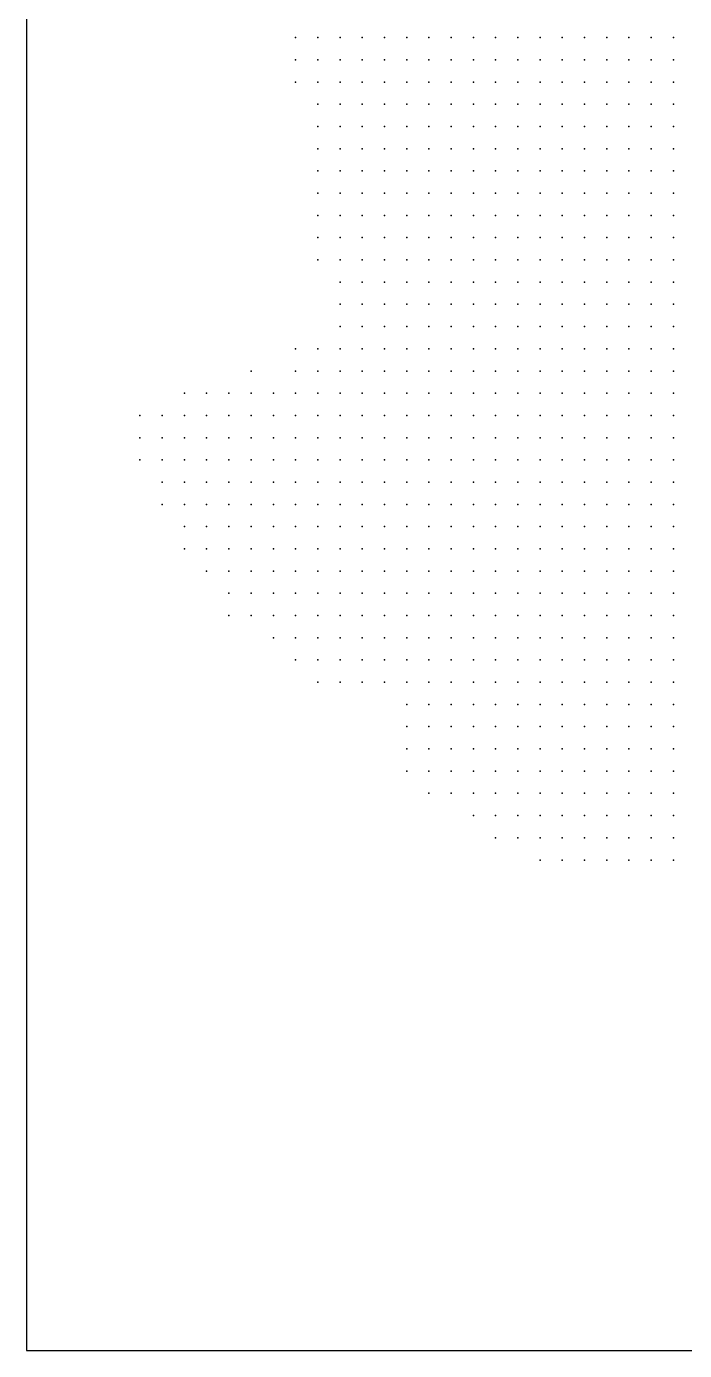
# Model space of a CAD drawing. Header units: millimetres. Extents: x 2848 to 6961, y 1568 to 7914.
# Drawn here: x 4523.9 to 4553.5, y 1586.9 to 1646.5 of the extents above; entities that cross this region are included whole.
import ezdxf

# ---------------------------------------------------------------- set-up
doc = ezdxf.new("R2010")
doc.units = ezdxf.units.MM
doc.header["$PDSIZE"] = -2

msp = doc.modelspace()

# ---------------------------------------------------------------- linework, layer by layer
msp.add_lwpolyline([(4523.893, 1586.933), (4643.893, 1586.933), (4643.893, 1706.933), (4523.893, 1706.933)], close=True)
at = {"color": 22, "true_color": 0xdc4436}
for p in [(4536, 1646), (4538, 1646), (4536, 1645), (4536, 1644)]:
    msp.add_point(p, dxfattribs=at)
at = {"color": 13, "true_color": 0xdf454d}
msp.add_point((4537, 1646), dxfattribs=at)
at = {"color": 13, "true_color": 0xd94b3f}
for p in [(4539, 1646), (4539, 1645), (4539, 1644), (4540, 1644)]:
    msp.add_point(p, dxfattribs=at)
at = {"color": 13, "true_color": 0xda4c40}
for p in [(4540, 1646), (4540, 1645)]:
    msp.add_point(p, dxfattribs=at)
at = {"color": 13, "true_color": 0xdb4d41}
for p in [(4541, 1646), (4541, 1645), (4541, 1644)]:
    msp.add_point(p, dxfattribs=at)
at = {"color": 13, "true_color": 0xdc5043}
msp.add_point((4542, 1646), dxfattribs=at)
at = {"color": 13, "true_color": 0xdd5144}
for p in [(4543, 1646), (4543, 1645), (4543, 1644)]:
    msp.add_point(p, dxfattribs=at)
at = {"color": 13, "true_color": 0xdd5346}
for p in [(4544, 1646), (4545, 1644)]:
    msp.add_point(p, dxfattribs=at)
at = {"color": 13, "true_color": 0xde5447}
for p in [(4545, 1646), (4545, 1645)]:
    msp.add_point(p, dxfattribs=at)
at = {"color": 13, "true_color": 0xde5648}
msp.add_point((4546, 1646), dxfattribs=at)
at = {"color": 13, "true_color": 0xec5358}
msp.add_point((4547, 1646), dxfattribs=at)
at = {"color": 13, "true_color": 0xd95f5a}
msp.add_point((4548, 1646), dxfattribs=at)
at = {"color": 13, "true_color": 0xe35d42}
msp.add_point((4549, 1646), dxfattribs=at)
at = {"color": 20, "true_color": 0xea4b24}
msp.add_point((4550, 1646), dxfattribs=at)
at = {"color": 13, "true_color": 0xc96a64}
msp.add_point((4551, 1646), dxfattribs=at)
at = {"color": 153, "true_color": 0x81a4cc}
msp.add_point((4552, 1646), dxfattribs=at)
at = {"color": 143, "true_color": 0x56b8e5}
msp.add_point((4553, 1646), dxfattribs=at)
at = {"color": 13, "true_color": 0xe0464e}
msp.add_point((4537, 1645), dxfattribs=at)
at = {"color": 13, "true_color": 0xdd4537}
msp.add_point((4538, 1645), dxfattribs=at)
at = {"color": 13, "true_color": 0xdb4f42}
for p in [(4542, 1645), (4542, 1644)]:
    msp.add_point(p, dxfattribs=at)
at = {"color": 13, "true_color": 0xdc5245}
for p in [(4544, 1645), (4544, 1644)]:
    msp.add_point(p, dxfattribs=at)
at = {"color": 13, "true_color": 0xdd5547}
for p in [(4546, 1645), (4546, 1644)]:
    msp.add_point(p, dxfattribs=at)
at = {"color": 13, "true_color": 0xe05747}
msp.add_point((4547, 1645), dxfattribs=at)
at = {"color": 13, "true_color": 0xd65943}
msp.add_point((4548, 1645), dxfattribs=at)
at = {"color": 13, "true_color": 0xe0553e}
msp.add_point((4549, 1645), dxfattribs=at)
at = {"color": 13, "true_color": 0xdd4e3d}
msp.add_point((4550, 1645), dxfattribs=at)
at = {"color": 23, "true_color": 0xcf867d}
msp.add_point((4551, 1645), dxfattribs=at)
at = {"color": 9, "true_color": 0x9cc4c4}
msp.add_point((4552, 1645), dxfattribs=at)
at = {"color": 143, "true_color": 0x65bdd1}
msp.add_point((4553, 1645), dxfattribs=at)
at = {"color": 13, "true_color": 0xe24850}
msp.add_point((4537, 1644), dxfattribs=at)
at = {"color": 13, "true_color": 0xde4638}
msp.add_point((4538, 1644), dxfattribs=at)
at = {"color": 13, "true_color": 0xd75d38}
msp.add_point((4547, 1644), dxfattribs=at)
at = {"color": 32, "true_color": 0xda5a2d}
msp.add_point((4548, 1644), dxfattribs=at)
at = {"color": 13, "true_color": 0xe45c44}
msp.add_point((4549, 1644), dxfattribs=at)
at = {"color": 13, "true_color": 0xdc6368}
msp.add_point((4550, 1644), dxfattribs=at)
at = {"color": 21, "true_color": 0xe6a89b}
msp.add_point((4551, 1644), dxfattribs=at)
at = {"color": 254, "true_color": 0xd1deb3}
msp.add_point((4552, 1644), dxfattribs=at)
at = {"color": 123, "true_color": 0x84bfb9}
msp.add_point((4553, 1644), dxfattribs=at)
at = {"color": 13, "true_color": 0xed4755}
msp.add_point((4537, 1643), dxfattribs=at)
at = {"color": 13, "true_color": 0xd64737}
msp.add_point((4538, 1643), dxfattribs=at)
at = {"color": 22, "true_color": 0xd84033}
msp.add_point((4539, 1643), dxfattribs=at)
at = {"color": 13, "true_color": 0xea5245}
msp.add_point((4540, 1643), dxfattribs=at)
at = {"color": 13, "true_color": 0xe44c3f}
msp.add_point((4541, 1643), dxfattribs=at)
at = {"color": 22, "true_color": 0xd23b30}
msp.add_point((4542, 1643), dxfattribs=at)
at = {"color": 13, "true_color": 0xd9463c}
msp.add_point((4543, 1643), dxfattribs=at)
at = {"color": 13, "true_color": 0xe7574e}
msp.add_point((4544, 1643), dxfattribs=at)
at = {"color": 13, "true_color": 0xe2554b}
msp.add_point((4545, 1643), dxfattribs=at)
at = {"color": 13, "true_color": 0xd64c42}
msp.add_point((4546, 1643), dxfattribs=at)
at = {"color": 13, "true_color": 0xfb5c46}
msp.add_point((4547, 1643), dxfattribs=at)
at = {"color": 13, "true_color": 0xd44c34}
msp.add_point((4548, 1643), dxfattribs=at)
at = {"color": 13, "true_color": 0xc15f44}
msp.add_point((4549, 1643), dxfattribs=at)
at = {"color": 33, "true_color": 0xdca183}
msp.add_point((4550, 1643), dxfattribs=at)
at = {"color": 254, "true_color": 0xfddec1}
for p in [(4551, 1643), (4543, 1631)]:
    msp.add_point(p, dxfattribs=at)
at = {"color": 254, "true_color": 0xfcebcf}
msp.add_point((4552, 1643), dxfattribs=at)
at = {"color": 254, "true_color": 0xe0d2b7}
msp.add_point((4553, 1643), dxfattribs=at)
at = {"color": 13, "true_color": 0xeb545d}
msp.add_point((4537, 1642), dxfattribs=at)
at = {"color": 22, "true_color": 0xd64437}
msp.add_point((4538, 1642), dxfattribs=at)
at = {"color": 13, "true_color": 0xd44837}
for p in [(4539, 1642), (4542, 1641)]:
    msp.add_point(p, dxfattribs=at)
at = {"color": 13, "true_color": 0xd44736}
msp.add_point((4540, 1642), dxfattribs=at)
at = {"color": 13, "true_color": 0xd54739}
msp.add_point((4541, 1642), dxfattribs=at)
at = {"color": 13, "true_color": 0xe25345}
for p in [(4542, 1642), (4543, 1639)]:
    msp.add_point(p, dxfattribs=at)
at = {"color": 13, "true_color": 0xe95a4c}
msp.add_point((4543, 1642), dxfattribs=at)
at = {"color": 13, "true_color": 0xd94b3d}
msp.add_point((4544, 1642), dxfattribs=at)
at = {"color": 13, "true_color": 0xd24939}
msp.add_point((4545, 1642), dxfattribs=at)
at = {"color": 13, "true_color": 0xe35b4d}
msp.add_point((4546, 1642), dxfattribs=at)
at = {"color": 13, "true_color": 0xd85038}
msp.add_point((4547, 1642), dxfattribs=at)
at = {"color": 13, "true_color": 0xd35f46}
msp.add_point((4548, 1642), dxfattribs=at)
at = {"color": 21, "true_color": 0xe79377}
msp.add_point((4549, 1642), dxfattribs=at)
at = {"color": 254, "true_color": 0xffd5b6}
msp.add_point((4550, 1642), dxfattribs=at)
at = {"color": 254, "true_color": 0xffeed0}
msp.add_point((4551, 1642), dxfattribs=at)
at = {"color": 254, "true_color": 0xefdec0}
msp.add_point((4552, 1642), dxfattribs=at)
at = {"color": 254, "true_color": 0xe6d7ba}
msp.add_point((4553, 1642), dxfattribs=at)
at = {"color": 13, "true_color": 0xe76a6e}
msp.add_point((4537, 1641), dxfattribs=at)
at = {"color": 22, "true_color": 0xd33f35}
msp.add_point((4538, 1641), dxfattribs=at)
at = {"color": 13, "true_color": 0xce4f3c}
msp.add_point((4539, 1641), dxfattribs=at)
at = {"color": 13, "true_color": 0xd55240}
msp.add_point((4540, 1641), dxfattribs=at)
at = {"color": 13, "true_color": 0xd34b3b}
msp.add_point((4541, 1641), dxfattribs=at)
at = {"color": 13, "true_color": 0xde5140}
msp.add_point((4543, 1641), dxfattribs=at)
at = {"color": 13, "true_color": 0xde5340}
msp.add_point((4544, 1641), dxfattribs=at)
at = {"color": 13, "true_color": 0xd9503d}
msp.add_point((4545, 1641), dxfattribs=at)
at = {"color": 13, "true_color": 0xde5743}
msp.add_point((4546, 1641), dxfattribs=at)
at = {"color": 15, "true_color": 0xb55338}
msp.add_point((4547, 1641), dxfattribs=at)
at = {"color": 21, "true_color": 0xe99579}
msp.add_point((4548, 1641), dxfattribs=at)
at = {"color": 254, "true_color": 0xffd5b7}
msp.add_point((4549, 1641), dxfattribs=at)
at = {"color": 254, "true_color": 0xffe6c6}
msp.add_point((4550, 1641), dxfattribs=at)
at = {"color": 254, "true_color": 0xf7e0c0}
for p in [(4551, 1641), (4548, 1635), (4547, 1634), (4533, 1625), (4540, 1623)]:
    msp.add_point(p, dxfattribs=at)
at = {"color": 254, "true_color": 0xf1e1bf}
msp.add_point((4552, 1641), dxfattribs=at)
at = {"color": 254, "true_color": 0xf9e6c5}
msp.add_point((4553, 1641), dxfattribs=at)
at = {"color": 22, "true_color": 0xd83f37}
for p in [(4537, 1640), (4537, 1639), (4537, 1638), (4539, 1638), (4537, 1637), (4537, 1636)]:
    msp.add_point(p, dxfattribs=at)
at = {"color": 22, "true_color": 0xd03731}
msp.add_point((4538, 1640), dxfattribs=at)
at = {"color": 13, "true_color": 0xcf4d3d}
msp.add_point((4539, 1640), dxfattribs=at)
at = {"color": 13, "true_color": 0xd95445}
msp.add_point((4540, 1640), dxfattribs=at)
at = {"color": 13, "true_color": 0xd64a3b}
msp.add_point((4541, 1640), dxfattribs=at)
at = {"color": 22, "true_color": 0xd04133}
msp.add_point((4542, 1640), dxfattribs=at)
at = {"color": 13, "true_color": 0xdc4a3b}
msp.add_point((4543, 1640), dxfattribs=at)
at = {"color": 13, "true_color": 0xe05341}
msp.add_point((4544, 1640), dxfattribs=at)
at = {"color": 13, "true_color": 0xd9523c}
msp.add_point((4545, 1640), dxfattribs=at)
at = {"color": 13, "true_color": 0xd7533c}
msp.add_point((4546, 1640), dxfattribs=at)
at = {"color": 33, "true_color": 0xcf9476}
msp.add_point((4547, 1640), dxfattribs=at)
at = {"color": 31, "true_color": 0xfbc8a9}
msp.add_point((4548, 1640), dxfattribs=at)
at = {"color": 254, "true_color": 0xffeaca}
msp.add_point((4549, 1640), dxfattribs=at)
at = {"color": 254, "true_color": 0xf6ddbe}
msp.add_point((4550, 1640), dxfattribs=at)
at = {"color": 254, "true_color": 0xe7d4b3}
msp.add_point((4551, 1640), dxfattribs=at)
at = {"color": 254, "true_color": 0xf6e4c0}
for p in [(4552, 1640), (4535, 1624)]:
    msp.add_point(p, dxfattribs=at)
at = {"color": 254, "true_color": 0xfee8c3}
msp.add_point((4553, 1640), dxfattribs=at)
at = {"color": 22, "true_color": 0xd13332}
msp.add_point((4538, 1639), dxfattribs=at)
at = {"color": 13, "true_color": 0xd5473b}
msp.add_point((4539, 1639), dxfattribs=at)
at = {"color": 22, "true_color": 0xd34036}
msp.add_point((4540, 1639), dxfattribs=at)
at = {"color": 22, "true_color": 0xd74037}
msp.add_point((4541, 1639), dxfattribs=at)
at = {"color": 13, "true_color": 0xe64f46}
msp.add_point((4542, 1639), dxfattribs=at)
at = {"color": 15, "true_color": 0xcb4635}
msp.add_point((4544, 1639), dxfattribs=at)
at = {"color": 13, "true_color": 0xce563e}
msp.add_point((4545, 1639), dxfattribs=at)
at = {"color": 11, "true_color": 0xf28066}
msp.add_point((4546, 1639), dxfattribs=at)
at = {"color": 254, "true_color": 0xffe4c2}
msp.add_point((4547, 1639), dxfattribs=at)
at = {"color": 254, "true_color": 0xf5dbba}
msp.add_point((4548, 1639), dxfattribs=at)
at = {"color": 254, "true_color": 0xf1dabb}
msp.add_point((4549, 1639), dxfattribs=at)
at = {"color": 254, "true_color": 0xf8e5c5}
msp.add_point((4550, 1639), dxfattribs=at)
at = {"color": 254, "true_color": 0xf6e6c5}
msp.add_point((4551, 1639), dxfattribs=at)
at = {"color": 254, "true_color": 0xf0dcb9}
msp.add_point((4552, 1639), dxfattribs=at)
at = {"color": 254, "true_color": 0xf2dcb7}
msp.add_point((4553, 1639), dxfattribs=at)
at = {"color": 242, "true_color": 0xd8383a}
msp.add_point((4538, 1638), dxfattribs=at)
at = {"color": 13, "true_color": 0xe0473f}
msp.add_point((4540, 1638), dxfattribs=at)
at = {"color": 13, "true_color": 0xde453f}
msp.add_point((4541, 1638), dxfattribs=at)
at = {"color": 22, "true_color": 0xd14138}
msp.add_point((4542, 1638), dxfattribs=at)
at = {"color": 15, "true_color": 0xca483b}
msp.add_point((4543, 1638), dxfattribs=at)
at = {"color": 13, "true_color": 0xc95e4c}
msp.add_point((4544, 1638), dxfattribs=at)
at = {"color": 21, "true_color": 0xe79178}
msp.add_point((4545, 1638), dxfattribs=at)
at = {"color": 31, "true_color": 0xffc9ac}
msp.add_point((4546, 1638), dxfattribs=at)
at = {"color": 254, "true_color": 0xfdedcb}
msp.add_point((4547, 1638), dxfattribs=at)
at = {"color": 254, "true_color": 0xf2e2c1}
msp.add_point((4548, 1638), dxfattribs=at)
at = {"color": 254, "true_color": 0xeeddbf}
msp.add_point((4549, 1638), dxfattribs=at)
at = {"color": 254, "true_color": 0xf5e1c6}
msp.add_point((4550, 1638), dxfattribs=at)
at = {"color": 254, "true_color": 0xf8e3c6}
msp.add_point((4551, 1638), dxfattribs=at)
at = {"color": 254, "true_color": 0xf6dfc0}
msp.add_point((4552, 1638), dxfattribs=at)
at = {"color": 254, "true_color": 0xf6dfbd}
for p in [(4553, 1638), (4547, 1632), (4548, 1632), (4547, 1631), (4543, 1625)]:
    msp.add_point(p, dxfattribs=at)
at = {"color": 13, "true_color": 0xe74249}
msp.add_point((4538, 1637), dxfattribs=at)
at = {"color": 22, "true_color": 0xd53d32}
msp.add_point((4539, 1637), dxfattribs=at)
at = {"color": 13, "true_color": 0xe75047}
msp.add_point((4540, 1637), dxfattribs=at)
at = {"color": 13, "true_color": 0xda4a41}
msp.add_point((4541, 1637), dxfattribs=at)
at = {"color": 15, "true_color": 0xc24237}
msp.add_point((4542, 1637), dxfattribs=at)
at = {"color": 13, "true_color": 0xcd6758}
msp.add_point((4543, 1637), dxfattribs=at)
at = {"color": 21, "true_color": 0xeca891}
msp.add_point((4544, 1637), dxfattribs=at)
at = {"color": 254, "true_color": 0xffd8bb}
msp.add_point((4545, 1637), dxfattribs=at)
at = {"color": 254, "true_color": 0xffedca}
msp.add_point((4546, 1637), dxfattribs=at)
at = {"color": 254, "true_color": 0xe6dab4}
msp.add_point((4547, 1637), dxfattribs=at)
at = {"color": 254, "true_color": 0xf7e8c7}
msp.add_point((4548, 1637), dxfattribs=at)
at = {"color": 254, "true_color": 0xfbe8ca}
msp.add_point((4549, 1637), dxfattribs=at)
at = {"color": 254, "true_color": 0xf0d8be}
msp.add_point((4550, 1637), dxfattribs=at)
at = {"color": 254, "true_color": 0xf0d6bd}
msp.add_point((4551, 1637), dxfattribs=at)
at = {"color": 254, "true_color": 0xfce4c8}
msp.add_point((4552, 1637), dxfattribs=at)
at = {"color": 254, "true_color": 0xfde6c6}
msp.add_point((4553, 1637), dxfattribs=at)
at = {"color": 13, "true_color": 0xf14c53}
msp.add_point((4538, 1636), dxfattribs=at)
at = {"color": 22, "true_color": 0xd53f31}
msp.add_point((4539, 1636), dxfattribs=at)
at = {"color": 22, "true_color": 0xcc392f}
msp.add_point((4540, 1636), dxfattribs=at)
at = {"color": 15, "true_color": 0xc64035}
msp.add_point((4541, 1636), dxfattribs=at)
at = {"color": 13, "true_color": 0xe07062}
msp.add_point((4542, 1636), dxfattribs=at)
at = {"color": 31, "true_color": 0xffbca8}
msp.add_point((4543, 1636), dxfattribs=at)
at = {"color": 254, "true_color": 0xffe7cd}
msp.add_point((4544, 1636), dxfattribs=at)
at = {"color": 254, "true_color": 0xefebc8}
msp.add_point((4545, 1636), dxfattribs=at)
at = {"color": 254, "true_color": 0xd6e6bf}
msp.add_point((4546, 1636), dxfattribs=at)
at = {"color": 254, "true_color": 0xf4e6c1}
msp.add_point((4547, 1636), dxfattribs=at)
at = {"color": 254, "true_color": 0xf3e3c1}
msp.add_point((4548, 1636), dxfattribs=at)
at = {"color": 254, "true_color": 0xf7dfc3}
for p in [(4549, 1636), (4546, 1635), (4535, 1626), (4536, 1626)]:
    msp.add_point(p, dxfattribs=at)
at = {"color": 254, "true_color": 0xfae0c9}
msp.add_point((4550, 1636), dxfattribs=at)
at = {"color": 254, "true_color": 0xfadec8}
msp.add_point((4551, 1636), dxfattribs=at)
at = {"color": 254, "true_color": 0xf5dbc2}
for p in [(4552, 1636), (4536, 1619)]:
    msp.add_point(p, dxfattribs=at)
at = {"color": 254, "true_color": 0xf1dcbf}
msp.add_point((4553, 1636), dxfattribs=at)
at = {"color": 243, "true_color": 0xcc7379}
msp.add_point((4538, 1635), dxfattribs=at)
at = {"color": 242, "true_color": 0xc11722}
msp.add_point((4539, 1635), dxfattribs=at)
at = {"color": 13, "true_color": 0xd35151}
msp.add_point((4540, 1635), dxfattribs=at)
at = {"color": 21, "true_color": 0xec9f8d}
msp.add_point((4541, 1635), dxfattribs=at)
at = {"color": 254, "true_color": 0xf9d6b8}
msp.add_point((4542, 1635), dxfattribs=at)
at = {"color": 254, "true_color": 0xfae7c6}
msp.add_point((4543, 1635), dxfattribs=at)
at = {"color": 254, "true_color": 0xf6e3c3}
msp.add_point((4544, 1635), dxfattribs=at)
at = {"color": 254, "true_color": 0xf4dfc2}
msp.add_point((4545, 1635), dxfattribs=at)
at = {"color": 254, "true_color": 0xf7e0c1}
for p in [(4547, 1635), (4537, 1626)]:
    msp.add_point(p, dxfattribs=at)
at = {"color": 254, "true_color": 0xf7debf}
for p in [(4549, 1635), (4549, 1634)]:
    msp.add_point(p, dxfattribs=at)
at = {"color": 254, "true_color": 0xf6debc}
for p in [(4550, 1635), (4550, 1634), (4549, 1633), (4550, 1633), (4549, 1632), (4544, 1625), (4543, 1624)]:
    msp.add_point(p, dxfattribs=at)
at = {"color": 254, "true_color": 0xf7ddbc}
msp.add_point((4551, 1635), dxfattribs=at)
at = {"color": 254, "true_color": 0xf8dbb9}
for p in [(4552, 1635), (4553, 1635), (4552, 1634)]:
    msp.add_point(p, dxfattribs=at)
at = {"color": 241, "true_color": 0xdd9d9e}
msp.add_point((4538, 1634), dxfattribs=at)
at = {"color": 11, "true_color": 0xeb7f75}
msp.add_point((4539, 1634), dxfattribs=at)
at = {"color": 21, "true_color": 0xf9aa99}
msp.add_point((4540, 1634), dxfattribs=at)
at = {"color": 254, "true_color": 0xffdbbe}
msp.add_point((4541, 1634), dxfattribs=at)
at = {"color": 254, "true_color": 0xffecc9}
msp.add_point((4542, 1634), dxfattribs=at)
at = {"color": 254, "true_color": 0xeedebc}
msp.add_point((4543, 1634), dxfattribs=at)
at = {"color": 254, "true_color": 0xe8d1b2}
msp.add_point((4544, 1634), dxfattribs=at)
at = {"color": 254, "true_color": 0xf3d8bd}
msp.add_point((4545, 1634), dxfattribs=at)
at = {"color": 254, "true_color": 0xffe6cb}
msp.add_point((4546, 1634), dxfattribs=at)
at = {"color": 254, "true_color": 0xf6dfbf}
for p in [(4548, 1634), (4547, 1633), (4548, 1633), (4543, 1626)]:
    msp.add_point(p, dxfattribs=at)
at = {"color": 254, "true_color": 0xf6dcbb}
msp.add_point((4551, 1634), dxfattribs=at)
at = {"color": 254, "true_color": 0xf7dbb6}
for p in [(4553, 1634), (4552, 1633)]:
    msp.add_point(p, dxfattribs=at)
at = {"color": 254, "true_color": 0xeeccc3}
msp.add_point((4538, 1633), dxfattribs=at)
at = {"color": 254, "true_color": 0xffdbbb}
msp.add_point((4539, 1633), dxfattribs=at)
at = {"color": 254, "true_color": 0xfbe5c0}
msp.add_point((4540, 1633), dxfattribs=at)
at = {"color": 254, "true_color": 0xf4ecc5}
msp.add_point((4541, 1633), dxfattribs=at)
at = {"color": 254, "true_color": 0xefeac2}
msp.add_point((4542, 1633), dxfattribs=at)
at = {"color": 254, "true_color": 0xf2dfbe}
msp.add_point((4543, 1633), dxfattribs=at)
at = {"color": 254, "true_color": 0xf6d8bc}
msp.add_point((4544, 1633), dxfattribs=at)
at = {"color": 254, "true_color": 0xfadbbf}
msp.add_point((4545, 1633), dxfattribs=at)
at = {"color": 254, "true_color": 0xfddfc3}
for p in [(4546, 1633), (4534, 1630)]:
    msp.add_point(p, dxfattribs=at)
at = {"color": 254, "true_color": 0xf6dcb9}
msp.add_point((4551, 1633), dxfattribs=at)
at = {"color": 254, "true_color": 0xf6dab5}
for p in [(4553, 1633), (4552, 1632)]:
    msp.add_point(p, dxfattribs=at)
at = {"color": 254, "true_color": 0xebecda}
msp.add_point((4536, 1632), dxfattribs=at)
at = {"color": 254, "true_color": 0xf6f0d8}
msp.add_point((4537, 1632), dxfattribs=at)
at = {"color": 254, "true_color": 0xf4e4cb}
msp.add_point((4538, 1632), dxfattribs=at)
at = {"color": 254, "true_color": 0xeeebc2}
msp.add_point((4539, 1632), dxfattribs=at)
at = {"color": 254, "true_color": 0xe4e7bc}
msp.add_point((4540, 1632), dxfattribs=at)
at = {"color": 254, "true_color": 0xdfe2b7}
msp.add_point((4541, 1632), dxfattribs=at)
at = {"color": 254, "true_color": 0xe9e1bc}
msp.add_point((4542, 1632), dxfattribs=at)
at = {"color": 254, "true_color": 0xfce3c4}
msp.add_point((4543, 1632), dxfattribs=at)
at = {"color": 254, "true_color": 0xffe3c7}
msp.add_point((4544, 1632), dxfattribs=at)
at = {"color": 254, "true_color": 0xfcdfc1}
msp.add_point((4545, 1632), dxfattribs=at)
at = {"color": 254, "true_color": 0xefdbba}
msp.add_point((4546, 1632), dxfattribs=at)
at = {"color": 254, "true_color": 0xf5ddb9}
for p in [(4550, 1632), (4549, 1630), (4544, 1624)]:
    msp.add_point(p, dxfattribs=at)
at = {"color": 254, "true_color": 0xf5dbb8}
msp.add_point((4551, 1632), dxfattribs=at)
at = {"color": 254, "true_color": 0xf5d9b2}
for p in [(4553, 1632), (4552, 1631), (4545, 1622)]:
    msp.add_point(p, dxfattribs=at)
at = {"color": 254, "true_color": 0xffe7d9}
msp.add_point((4534, 1631), dxfattribs=at)
at = {"color": 254, "true_color": 0xf4e3c7}
msp.add_point((4536, 1631), dxfattribs=at)
at = {"color": 254, "true_color": 0xf1e3c0}
msp.add_point((4537, 1631), dxfattribs=at)
at = {"color": 254, "true_color": 0xf5e7c2}
msp.add_point((4538, 1631), dxfattribs=at)
at = {"color": 254, "true_color": 0xeadcb9}
msp.add_point((4539, 1631), dxfattribs=at)
at = {"color": 254, "true_color": 0xede3bf}
msp.add_point((4540, 1631), dxfattribs=at)
at = {"color": 254, "true_color": 0xf3e9c5}
msp.add_point((4541, 1631), dxfattribs=at)
at = {"color": 254, "true_color": 0xfbe7c6}
msp.add_point((4542, 1631), dxfattribs=at)
at = {"color": 254, "true_color": 0xfbdabb}
for p in [(4544, 1631), (4537, 1619)]:
    msp.add_point(p, dxfattribs=at)
at = {"color": 254, "true_color": 0xf3dfbc}
msp.add_point((4545, 1631), dxfattribs=at)
at = {"color": 254, "true_color": 0xede5be}
msp.add_point((4546, 1631), dxfattribs=at)
at = {"color": 254, "true_color": 0xf5debc}
for p in [(4548, 1631), (4544, 1627), (4544, 1626)]:
    msp.add_point(p, dxfattribs=at)
at = {"color": 254, "true_color": 0xf6deba}
for p in [(4549, 1631), (4543, 1623)]:
    msp.add_point(p, dxfattribs=at)
at = {"color": 254, "true_color": 0xf4dcb6}
for p in [(4550, 1631), (4550, 1630), (4549, 1628)]:
    msp.add_point(p, dxfattribs=at)
at = {"color": 254, "true_color": 0xf4dab5}
for p in [(4551, 1631), (4546, 1624), (4545, 1623)]:
    msp.add_point(p, dxfattribs=at)
at = {"color": 254, "true_color": 0xf4d8b1}
for p in [(4553, 1631), (4552, 1630), (4546, 1622), (4545, 1621)]:
    msp.add_point(p, dxfattribs=at)
at = {"color": 254, "true_color": 0xf6ebcd}
msp.add_point((4531, 1630), dxfattribs=at)
at = {"color": 254, "true_color": 0xfbeace}
msp.add_point((4532, 1630), dxfattribs=at)
at = {"color": 254, "true_color": 0xf9e1c5}
for p in [(4533, 1630), (4537, 1629)]:
    msp.add_point(p, dxfattribs=at)
at = {"color": 254, "true_color": 0xffe4c8}
msp.add_point((4535, 1630), dxfattribs=at)
at = {"color": 254, "true_color": 0xfee1c1}
msp.add_point((4536, 1630), dxfattribs=at)
at = {"color": 254, "true_color": 0xf5dfba}
for p in [(4537, 1630), (4548, 1630), (4548, 1629)]:
    msp.add_point(p, dxfattribs=at)
at = {"color": 254, "true_color": 0xf4e5bc}
msp.add_point((4538, 1630), dxfattribs=at)
at = {"color": 254, "true_color": 0xffdec3}
msp.add_point((4539, 1630), dxfattribs=at)
at = {"color": 254, "true_color": 0xfbe0c3}
msp.add_point((4540, 1630), dxfattribs=at)
at = {"color": 254, "true_color": 0xf7e2c3}
for p in [(4541, 1630), (4532, 1626)]:
    msp.add_point(p, dxfattribs=at)
at = {"color": 254, "true_color": 0xfbe0c2}
msp.add_point((4542, 1630), dxfattribs=at)
at = {"color": 254, "true_color": 0xffdfc0}
for p in [(4543, 1630), (4544, 1630)]:
    msp.add_point(p, dxfattribs=at)
at = {"color": 254, "true_color": 0xf4e2bc}
for p in [(4545, 1630), (4534, 1623), (4535, 1621)]:
    msp.add_point(p, dxfattribs=at)
at = {"color": 254, "true_color": 0xeae5bb}
msp.add_point((4546, 1630), dxfattribs=at)
at = {"color": 254, "true_color": 0xf6e0bb}
for p in [(4547, 1630), (4547, 1629)]:
    msp.add_point(p, dxfattribs=at)
at = {"color": 254, "true_color": 0xf3dab2}
msp.add_point((4551, 1630), dxfattribs=at)
at = {"color": 254, "true_color": 0xf2d6ae}
for p in [(4553, 1630), (4553, 1629), (4552, 1628)]:
    msp.add_point(p, dxfattribs=at)
at = {"color": 254, "true_color": 0xf9edd3}
msp.add_point((4529, 1629), dxfattribs=at)
at = {"color": 254, "true_color": 0xf4eac7}
msp.add_point((4530, 1629), dxfattribs=at)
at = {"color": 254, "true_color": 0xfbe2c4}
msp.add_point((4531, 1629), dxfattribs=at)
at = {"color": 254, "true_color": 0xf4e1c1}
for p in [(4532, 1629), (4541, 1627), (4539, 1626), (4540, 1626), (4541, 1626), (4539, 1625), (4540, 1625)]:
    msp.add_point(p, dxfattribs=at)
at = {"color": 254, "true_color": 0xf5e5c4}
msp.add_point((4533, 1629), dxfattribs=at)
at = {"color": 254, "true_color": 0xf5e1c0}
for p in [(4534, 1629), (4542, 1627), (4543, 1627), (4542, 1626), (4541, 1625), (4542, 1625), (4539, 1624), (4540, 1624), (4541, 1624), (4539, 1623)]:
    msp.add_point(p, dxfattribs=at)
at = {"color": 254, "true_color": 0xf9dec0}
msp.add_point((4535, 1629), dxfattribs=at)
at = {"color": 254, "true_color": 0xffe1c5}
msp.add_point((4536, 1629), dxfattribs=at)
at = {"color": 254, "true_color": 0xf4e5c6}
msp.add_point((4538, 1629), dxfattribs=at)
at = {"color": 254, "true_color": 0xffe2cb}
msp.add_point((4539, 1629), dxfattribs=at)
at = {"color": 254, "true_color": 0xf8ddc2}
msp.add_point((4540, 1629), dxfattribs=at)
at = {"color": 254, "true_color": 0xeadab9}
msp.add_point((4541, 1629), dxfattribs=at)
at = {"color": 254, "true_color": 0xefdcbb}
msp.add_point((4542, 1629), dxfattribs=at)
at = {"color": 254, "true_color": 0xfde3c2}
msp.add_point((4543, 1629), dxfattribs=at)
at = {"color": 254, "true_color": 0xffe6c4}
msp.add_point((4544, 1629), dxfattribs=at)
at = {"color": 254, "true_color": 0xfce4c0}
msp.add_point((4545, 1629), dxfattribs=at)
at = {"color": 254, "true_color": 0xefe0b7}
msp.add_point((4546, 1629), dxfattribs=at)
at = {"color": 254, "true_color": 0xf5ddb7}
msp.add_point((4549, 1629), dxfattribs=at)
at = {"color": 254, "true_color": 0xf3dcb3}
for p in [(4550, 1629), (4550, 1628), (4547, 1627), (4548, 1627), (4547, 1626)]:
    msp.add_point(p, dxfattribs=at)
at = {"color": 254, "true_color": 0xf2d9b1}
for p in [(4551, 1629), (4551, 1628)]:
    msp.add_point(p, dxfattribs=at)
at = {"color": 254, "true_color": 0xf3d7af}
msp.add_point((4552, 1629), dxfattribs=at)
at = {"color": 254, "true_color": 0xf8e8c7}
msp.add_point((4529, 1628), dxfattribs=at)
at = {"color": 254, "true_color": 0xf4e3b8}
msp.add_point((4530, 1628), dxfattribs=at)
at = {"color": 254, "true_color": 0xffe2ca}
msp.add_point((4531, 1628), dxfattribs=at)
at = {"color": 254, "true_color": 0xf2e1c3}
for p in [(4532, 1628), (4538, 1623)]:
    msp.add_point(p, dxfattribs=at)
at = {"color": 254, "true_color": 0xf5eccb}
msp.add_point((4533, 1628), dxfattribs=at)
at = {"color": 254, "true_color": 0xeee5c4}
msp.add_point((4534, 1628), dxfattribs=at)
at = {"color": 254, "true_color": 0xecdbbf}
msp.add_point((4535, 1628), dxfattribs=at)
at = {"color": 254, "true_color": 0xfae1cb}
msp.add_point((4536, 1628), dxfattribs=at)
at = {"color": 254, "true_color": 0xf9e4d1}
msp.add_point((4537, 1628), dxfattribs=at)
at = {"color": 254, "true_color": 0xf3e4d1}
msp.add_point((4538, 1628), dxfattribs=at)
at = {"color": 254, "true_color": 0xf8dac0}
msp.add_point((4539, 1628), dxfattribs=at)
at = {"color": 254, "true_color": 0xf6e5c7}
msp.add_point((4540, 1628), dxfattribs=at)
at = {"color": 254, "true_color": 0xf3efca}
msp.add_point((4541, 1628), dxfattribs=at)
at = {"color": 254, "true_color": 0xf1ecc6}
msp.add_point((4542, 1628), dxfattribs=at)
at = {"color": 254, "true_color": 0xf1dfbb}
msp.add_point((4543, 1628), dxfattribs=at)
at = {"color": 254, "true_color": 0xf4d7b5}
msp.add_point((4544, 1628), dxfattribs=at)
at = {"color": 254, "true_color": 0xfbddbb}
msp.add_point((4545, 1628), dxfattribs=at)
at = {"color": 254, "true_color": 0xffe5c0}
msp.add_point((4546, 1628), dxfattribs=at)
at = {"color": 254, "true_color": 0xf5dfb8}
for p in [(4547, 1628), (4548, 1628)]:
    msp.add_point(p, dxfattribs=at)
at = {"color": 254, "true_color": 0xf1d5ad}
msp.add_point((4553, 1628), dxfattribs=at)
at = {"color": 254, "true_color": 0xf7eada}
msp.add_point((4529, 1627), dxfattribs=at)
at = {"color": 254, "true_color": 0xf4dfca}
msp.add_point((4530, 1627), dxfattribs=at)
at = {"color": 254, "true_color": 0xf7e4c6}
msp.add_point((4531, 1627), dxfattribs=at)
at = {"color": 254, "true_color": 0xf7e3c8}
msp.add_point((4532, 1627), dxfattribs=at)
at = {"color": 254, "true_color": 0xf8e3c8}
msp.add_point((4533, 1627), dxfattribs=at)
at = {"color": 254, "true_color": 0xf8e0c8}
msp.add_point((4534, 1627), dxfattribs=at)
at = {"color": 254, "true_color": 0xf6dec4}
msp.add_point((4535, 1627), dxfattribs=at)
at = {"color": 254, "true_color": 0xf7ddc2}
msp.add_point((4536, 1627), dxfattribs=at)
at = {"color": 254, "true_color": 0xf9dec1}
msp.add_point((4537, 1627), dxfattribs=at)
at = {"color": 254, "true_color": 0xfadfc1}
msp.add_point((4538, 1627), dxfattribs=at)
at = {"color": 254, "true_color": 0xf4e1c3}
for p in [(4539, 1627), (4540, 1627)]:
    msp.add_point(p, dxfattribs=at)
at = {"color": 254, "true_color": 0xf4ddbb}
msp.add_point((4545, 1627), dxfattribs=at)
at = {"color": 254, "true_color": 0xf5ddbb}
for p in [(4546, 1627), (4545, 1626)]:
    msp.add_point(p, dxfattribs=at)
at = {"color": 254, "true_color": 0xf3dab1}
for p in [(4549, 1627), (4549, 1626), (4547, 1625), (4548, 1625), (4547, 1624)]:
    msp.add_point(p, dxfattribs=at)
at = {"color": 254, "true_color": 0xf2d9b0}
for p in [(4550, 1627), (4549, 1625), (4548, 1624)]:
    msp.add_point(p, dxfattribs=at)
at = {"color": 41, "true_color": 0xf2d7ac}
for p in [(4551, 1627), (4551, 1626), (4551, 1625), (4550, 1624), (4549, 1623)]:
    msp.add_point(p, dxfattribs=at)
at = {"color": 41, "true_color": 0xf1d6ab}
msp.add_point((4552, 1627), dxfattribs=at)
at = {"color": 41, "true_color": 0xf1d4a8}
for p in [(4553, 1627), (4553, 1626), (4552, 1625), (4553, 1625)]:
    msp.add_point(p, dxfattribs=at)
at = {"color": 254, "true_color": 0xf6e3d2}
msp.add_point((4530, 1626), dxfattribs=at)
at = {"color": 254, "true_color": 0xf6e1c2}
for p in [(4531, 1626), (4536, 1625)]:
    msp.add_point(p, dxfattribs=at)
at = {"color": 254, "true_color": 0xf7e2c5}
msp.add_point((4533, 1626), dxfattribs=at)
at = {"color": 254, "true_color": 0xf8e0c4}
msp.add_point((4534, 1626), dxfattribs=at)
at = {"color": 254, "true_color": 0xf8e1c2}
msp.add_point((4538, 1626), dxfattribs=at)
at = {"color": 254, "true_color": 0xf4dcb8}
for p in [(4546, 1626), (4545, 1625), (4542, 1615)]:
    msp.add_point(p, dxfattribs=at)
at = {"color": 254, "true_color": 0xf2dbb2}
msp.add_point((4548, 1626), dxfattribs=at)
at = {"color": 254, "true_color": 0xf1d8af}
msp.add_point((4550, 1626), dxfattribs=at)
at = {"color": 41, "true_color": 0xf2d5a9}
for p in [(4552, 1626), (4551, 1624), (4550, 1623), (4549, 1621)]:
    msp.add_point(p, dxfattribs=at)
at = {"color": 254, "true_color": 0xfaeadb}
msp.add_point((4530, 1625), dxfattribs=at)
at = {"color": 254, "true_color": 0xf8e0be}
for p in [(4531, 1625), (4541, 1622), (4540, 1621)]:
    msp.add_point(p, dxfattribs=at)
at = {"color": 254, "true_color": 0xf7e0be}
for p in [(4532, 1625), (4533, 1624), (4542, 1624), (4541, 1623), (4540, 1622)]:
    msp.add_point(p, dxfattribs=at)
at = {"color": 254, "true_color": 0xf8e1c1}
msp.add_point((4534, 1625), dxfattribs=at)
at = {"color": 254, "true_color": 0xf6e2c1}
for p in [(4535, 1625), (4533, 1623), (4537, 1622)]:
    msp.add_point(p, dxfattribs=at)
at = {"color": 254, "true_color": 0xf5e2c2}
msp.add_point((4537, 1625), dxfattribs=at)
at = {"color": 254, "true_color": 0xf5e2c4}
msp.add_point((4538, 1625), dxfattribs=at)
at = {"color": 254, "true_color": 0xf3dbb7}
msp.add_point((4546, 1625), dxfattribs=at)
at = {"color": 41, "true_color": 0xf3d8ad}
for p in [(4550, 1625), (4549, 1624), (4548, 1623), (4547, 1622)]:
    msp.add_point(p, dxfattribs=at)
at = {"color": 254, "true_color": 0xfae1c2}
msp.add_point((4531, 1624), dxfattribs=at)
at = {"color": 254, "true_color": 0xf8e1bf}
for p in [(4532, 1624), (4539, 1622), (4539, 1621)]:
    msp.add_point(p, dxfattribs=at)
at = {"color": 254, "true_color": 0xf6e2bd}
msp.add_point((4534, 1624), dxfattribs=at)
at = {"color": 254, "true_color": 0xf4e4c2}
msp.add_point((4536, 1624), dxfattribs=at)
at = {"color": 254, "true_color": 0xf4e4c3}
for p in [(4537, 1624), (4537, 1623)]:
    msp.add_point(p, dxfattribs=at)
at = {"color": 254, "true_color": 0xf3e2c4}
msp.add_point((4538, 1624), dxfattribs=at)
at = {"color": 254, "true_color": 0xf4dab7}
msp.add_point((4545, 1624), dxfattribs=at)
at = {"color": 41, "true_color": 0xf3d4a6}
for p in [(4552, 1624), (4551, 1623), (4550, 1622), (4550, 1621), (4550, 1620)]:
    msp.add_point(p, dxfattribs=at)
at = {"color": 41, "true_color": 0xf2d3a5}
for p in [(4553, 1624), (4552, 1623), (4551, 1622)]:
    msp.add_point(p, dxfattribs=at)
at = {"color": 254, "true_color": 0xfde7cf}
msp.add_point((4531, 1623), dxfattribs=at)
at = {"color": 254, "true_color": 0xf9e4c7}
msp.add_point((4532, 1623), dxfattribs=at)
at = {"color": 254, "true_color": 0xf6e4be}
for p in [(4535, 1623), (4536, 1622)]:
    msp.add_point(p, dxfattribs=at)
at = {"color": 254, "true_color": 0xf5e5c1}
msp.add_point((4536, 1623), dxfattribs=at)
at = {"color": 254, "true_color": 0xf7dfbd}
msp.add_point((4542, 1623), dxfattribs=at)
at = {"color": 254, "true_color": 0xf5dbb6}
for p in [(4544, 1623), (4544, 1622)]:
    msp.add_point(p, dxfattribs=at)
at = {"color": 254, "true_color": 0xf3d9b4}
msp.add_point((4546, 1623), dxfattribs=at)
at = {"color": 41, "true_color": 0xf4d9ae}
msp.add_point((4547, 1623), dxfattribs=at)
at = {"color": 41, "true_color": 0xf2d2a3}
for p in [(4553, 1623), (4552, 1622), (4551, 1620)]:
    msp.add_point(p, dxfattribs=at)
at = {"color": 254, "true_color": 0xfbead8}
msp.add_point((4532, 1622), dxfattribs=at)
at = {"color": 254, "true_color": 0xf6e5c9}
msp.add_point((4533, 1622), dxfattribs=at)
at = {"color": 254, "true_color": 0xf2e2be}
msp.add_point((4534, 1622), dxfattribs=at)
at = {"color": 254, "true_color": 0xf5e3bb}
msp.add_point((4535, 1622), dxfattribs=at)
at = {"color": 254, "true_color": 0xf4dfc0}
msp.add_point((4538, 1622), dxfattribs=at)
at = {"color": 254, "true_color": 0xf7dfbb}
msp.add_point((4542, 1622), dxfattribs=at)
at = {"color": 254, "true_color": 0xf6dcb7}
for p in [(4543, 1622), (4543, 1621), (4543, 1620)]:
    msp.add_point(p, dxfattribs=at)
at = {"color": 41, "true_color": 0xf3d6aa}
for p in [(4548, 1622), (4549, 1622), (4547, 1621), (4548, 1621), (4547, 1620), (4548, 1620), (4545, 1619)]:
    msp.add_point(p, dxfattribs=at)
at = {"color": 41, "true_color": 0xf1d1a2}
for p in [(4553, 1622), (4552, 1621), (4552, 1620)]:
    msp.add_point(p, dxfattribs=at)
at = {"color": 254, "true_color": 0xf4e8d2}
msp.add_point((4533, 1621), dxfattribs=at)
at = {"color": 254, "true_color": 0xf1e2c1}
msp.add_point((4534, 1621), dxfattribs=at)
at = {"color": 254, "true_color": 0xf8e2bb}
msp.add_point((4536, 1621), dxfattribs=at)
at = {"color": 254, "true_color": 0xf8e0bc}
for p in [(4537, 1621), (4541, 1621), (4540, 1620), (4541, 1620)]:
    msp.add_point(p, dxfattribs=at)
at = {"color": 254, "true_color": 0xf8ddbf}
msp.add_point((4538, 1621), dxfattribs=at)
at = {"color": 254, "true_color": 0xf8debb}
msp.add_point((4542, 1621), dxfattribs=at)
at = {"color": 254, "true_color": 0xf6dab3}
for p in [(4544, 1621), (4544, 1620)]:
    msp.add_point(p, dxfattribs=at)
at = {"color": 254, "true_color": 0xf3d7b0}
msp.add_point((4546, 1621), dxfattribs=at)
at = {"color": 41, "true_color": 0xf3d3a4}
msp.add_point((4551, 1621), dxfattribs=at)
at = {"color": 41, "true_color": 0xf2d0a0}
for p in [(4553, 1621), (4552, 1619)]:
    msp.add_point(p, dxfattribs=at)
at = {"color": 254, "true_color": 0xf5e9d9}
msp.add_point((4533, 1620), dxfattribs=at)
at = {"color": 254, "true_color": 0xf0e2c5}
msp.add_point((4534, 1620), dxfattribs=at)
at = {"color": 254, "true_color": 0xf3e1bb}
msp.add_point((4535, 1620), dxfattribs=at)
at = {"color": 254, "true_color": 0xf9e1bb}
msp.add_point((4536, 1620), dxfattribs=at)
at = {"color": 254, "true_color": 0xfbdebc}
msp.add_point((4537, 1620), dxfattribs=at)
at = {"color": 254, "true_color": 0xfadbbc}
msp.add_point((4538, 1620), dxfattribs=at)
at = {"color": 254, "true_color": 0xf9e1bf}
msp.add_point((4539, 1620), dxfattribs=at)
at = {"color": 254, "true_color": 0xf8deb9}
msp.add_point((4542, 1620), dxfattribs=at)
at = {"color": 254, "true_color": 0xf5d7b1}
msp.add_point((4545, 1620), dxfattribs=at)
at = {"color": 254, "true_color": 0xf4d6b0}
msp.add_point((4546, 1620), dxfattribs=at)
at = {"color": 41, "true_color": 0xf4d5a7}
msp.add_point((4549, 1620), dxfattribs=at)
at = {"color": 31, "true_color": 0xf1cf9f}
for p in [(4553, 1620), (4552, 1618)]:
    msp.add_point(p, dxfattribs=at)
at = {"color": 254, "true_color": 0xf5e3cf}
msp.add_point((4535, 1619), dxfattribs=at)
at = {"color": 254, "true_color": 0xfedcb9}
msp.add_point((4538, 1619), dxfattribs=at)
at = {"color": 254, "true_color": 0xf8e8c6}
msp.add_point((4539, 1619), dxfattribs=at)
at = {"color": 254, "true_color": 0xf4e1c0}
msp.add_point((4540, 1619), dxfattribs=at)
at = {"color": 254, "true_color": 0xf1d8b9}
msp.add_point((4541, 1619), dxfattribs=at)
at = {"color": 254, "true_color": 0xf3d6b6}
msp.add_point((4542, 1619), dxfattribs=at)
at = {"color": 254, "true_color": 0xf9d8b5}
for p in [(4543, 1619), (4543, 1618)]:
    msp.add_point(p, dxfattribs=at)
at = {"color": 254, "true_color": 0xf9d9b2}
msp.add_point((4544, 1619), dxfattribs=at)
at = {"color": 41, "true_color": 0xeed2a3}
msp.add_point((4546, 1619), dxfattribs=at)
at = {"color": 41, "true_color": 0xf5dbaa}
msp.add_point((4547, 1619), dxfattribs=at)
at = {"color": 41, "true_color": 0xf2d6a6}
msp.add_point((4548, 1619), dxfattribs=at)
at = {"color": 41, "true_color": 0xedd1a1}
msp.add_point((4549, 1619), dxfattribs=at)
at = {"color": 31, "true_color": 0xeecfa0}
msp.add_point((4550, 1619), dxfattribs=at)
at = {"color": 41, "true_color": 0xf0d09f}
msp.add_point((4551, 1619), dxfattribs=at)
at = {"color": 31, "true_color": 0xefcd9d}
msp.add_point((4553, 1619), dxfattribs=at)
at = {"color": 254, "true_color": 0xf7e2cd}
msp.add_point((4536, 1618), dxfattribs=at)
at = {"color": 254, "true_color": 0xf8dec5}
msp.add_point((4537, 1618), dxfattribs=at)
at = {"color": 254, "true_color": 0xf8ddc0}
msp.add_point((4538, 1618), dxfattribs=at)
at = {"color": 254, "true_color": 0xeddebd}
msp.add_point((4539, 1618), dxfattribs=at)
at = {"color": 254, "true_color": 0xefdcbc}
msp.add_point((4540, 1618), dxfattribs=at)
at = {"color": 254, "true_color": 0xf2dbbb}
msp.add_point((4541, 1618), dxfattribs=at)
at = {"color": 254, "true_color": 0xf6d9b9}
msp.add_point((4542, 1618), dxfattribs=at)
at = {"color": 254, "true_color": 0xf8d8b1}
msp.add_point((4544, 1618), dxfattribs=at)
at = {"color": 41, "true_color": 0xf6d7ab}
msp.add_point((4545, 1618), dxfattribs=at)
at = {"color": 41, "true_color": 0xf3d7a8}
msp.add_point((4546, 1618), dxfattribs=at)
at = {"color": 41, "true_color": 0xefd5a4}
msp.add_point((4547, 1618), dxfattribs=at)
at = {"color": 41, "true_color": 0xf0d4a4}
for p in [(4548, 1618), (4549, 1618), (4548, 1617)]:
    msp.add_point(p, dxfattribs=at)
at = {"color": 41, "true_color": 0xf1d3a1}
for p in [(4550, 1618), (4544, 1612)]:
    msp.add_point(p, dxfattribs=at)
at = {"color": 41, "true_color": 0xf2d2a1}
for p in [(4551, 1618), (4545, 1612)]:
    msp.add_point(p, dxfattribs=at)
at = {"color": 31, "true_color": 0xf1cd9b}
msp.add_point((4553, 1618), dxfattribs=at)
at = {"color": 254, "true_color": 0xf7ead9}
msp.add_point((4537, 1617), dxfattribs=at)
at = {"color": 254, "true_color": 0xf6e7d4}
msp.add_point((4538, 1617), dxfattribs=at)
at = {"color": 254, "true_color": 0xf1e3c8}
msp.add_point((4539, 1617), dxfattribs=at)
at = {"color": 254, "true_color": 0xf5e4c8}
msp.add_point((4540, 1617), dxfattribs=at)
at = {"color": 254, "true_color": 0xfbe4c5}
msp.add_point((4541, 1617), dxfattribs=at)
at = {"color": 254, "true_color": 0xfcdfbf}
msp.add_point((4542, 1617), dxfattribs=at)
at = {"color": 254, "true_color": 0xf9dbb5}
msp.add_point((4543, 1617), dxfattribs=at)
at = {"color": 41, "true_color": 0xf7d7ae}
msp.add_point((4544, 1617), dxfattribs=at)
at = {"color": 41, "true_color": 0xf6d7a9}
msp.add_point((4545, 1617), dxfattribs=at)
at = {"color": 41, "true_color": 0xf5d9aa}
msp.add_point((4546, 1617), dxfattribs=at)
at = {"color": 41, "true_color": 0xefd3a3}
msp.add_point((4547, 1617), dxfattribs=at)
at = {"color": 41, "true_color": 0xf2d4a2}
msp.add_point((4549, 1617), dxfattribs=at)
at = {"color": 41, "true_color": 0xf1d19e}
msp.add_point((4550, 1617), dxfattribs=at)
at = {"color": 31, "true_color": 0xf0cf9c}
msp.add_point((4551, 1617), dxfattribs=at)
at = {"color": 31, "true_color": 0xf3ce9a}
for p in [(4552, 1617), (4553, 1617)]:
    msp.add_point(p, dxfattribs=at)
at = {"color": 254, "true_color": 0xffeccf}
msp.add_point((4541, 1616), dxfattribs=at)
at = {"color": 254, "true_color": 0xfee4c3}
msp.add_point((4542, 1616), dxfattribs=at)
at = {"color": 254, "true_color": 0xfaddb5}
msp.add_point((4543, 1616), dxfattribs=at)
at = {"color": 41, "true_color": 0xf7d8ac}
msp.add_point((4544, 1616), dxfattribs=at)
at = {"color": 41, "true_color": 0xf5d6a8}
msp.add_point((4545, 1616), dxfattribs=at)
at = {"color": 41, "true_color": 0xf4d5a6}
for p in [(4546, 1616), (4546, 1615)]:
    msp.add_point(p, dxfattribs=at)
at = {"color": 41, "true_color": 0xf3d7a7}
msp.add_point((4547, 1616), dxfattribs=at)
at = {"color": 41, "true_color": 0xf0d4a2}
msp.add_point((4548, 1616), dxfattribs=at)
at = {"color": 31, "true_color": 0xefcf9c}
msp.add_point((4549, 1616), dxfattribs=at)
at = {"color": 31, "true_color": 0xeecd9a}
msp.add_point((4550, 1616), dxfattribs=at)
at = {"color": 31, "true_color": 0xf1cc97}
msp.add_point((4551, 1616), dxfattribs=at)
at = {"color": 31, "true_color": 0xf4cc98}
msp.add_point((4552, 1616), dxfattribs=at)
at = {"color": 31, "true_color": 0xf5cc96}
msp.add_point((4553, 1616), dxfattribs=at)
at = {"color": 254, "true_color": 0xeed8b3}
for p in [(4541, 1615), (4541, 1614), (4542, 1614), (4541, 1613), (4542, 1613), (4542, 1612)]:
    msp.add_point(p, dxfattribs=at)
at = {"color": 41, "true_color": 0xf6d9af}
msp.add_point((4543, 1615), dxfattribs=at)
at = {"color": 41, "true_color": 0xf8d9ab}
msp.add_point((4544, 1615), dxfattribs=at)
at = {"color": 41, "true_color": 0xf6d7a8}
for p in [(4545, 1615), (4544, 1614)]:
    msp.add_point(p, dxfattribs=at)
at = {"color": 41, "true_color": 0xf1d5a3}
msp.add_point((4547, 1615), dxfattribs=at)
at = {"color": 41, "true_color": 0xf0d2a0}
msp.add_point((4548, 1615), dxfattribs=at)
at = {"color": 31, "true_color": 0xeece9b}
msp.add_point((4549, 1615), dxfattribs=at)
at = {"color": 41, "true_color": 0xf3d09a}
msp.add_point((4550, 1615), dxfattribs=at)
at = {"color": 41, "true_color": 0xf7d099}
msp.add_point((4551, 1615), dxfattribs=at)
at = {"color": 31, "true_color": 0xf5ca93}
msp.add_point((4552, 1615), dxfattribs=at)
at = {"color": 31, "true_color": 0xeebf87}
msp.add_point((4553, 1615), dxfattribs=at)
at = {"color": 41, "true_color": 0xefd4a7}
for p in [(4543, 1614), (4543, 1613)]:
    msp.add_point(p, dxfattribs=at)
at = {"color": 41, "true_color": 0xf8d8a9}
msp.add_point((4545, 1614), dxfattribs=at)
at = {"color": 41, "true_color": 0xf7d7a8}
for p in [(4546, 1614), (4546, 1613)]:
    msp.add_point(p, dxfattribs=at)
at = {"color": 31, "true_color": 0xe9cd9b}
msp.add_point((4547, 1614), dxfattribs=at)
at = {"color": 31, "true_color": 0xecce9c}
msp.add_point((4548, 1614), dxfattribs=at)
at = {"color": 41, "true_color": 0xf1d09b}
for p in [(4549, 1614), (4549, 1613)]:
    msp.add_point(p, dxfattribs=at)
at = {"color": 41, "true_color": 0xf7d29d}
msp.add_point((4550, 1614), dxfattribs=at)
at = {"color": 31, "true_color": 0xf7cc95}
msp.add_point((4551, 1614), dxfattribs=at)
at = {"color": 31, "true_color": 0xedbf84}
msp.add_point((4552, 1614), dxfattribs=at)
at = {"color": 43, "true_color": 0xdeac71}
msp.add_point((4553, 1614), dxfattribs=at)
at = {"color": 41, "true_color": 0xf3d5a3}
msp.add_point((4544, 1613), dxfattribs=at)
at = {"color": 41, "true_color": 0xf6d6a5}
msp.add_point((4545, 1613), dxfattribs=at)
at = {"color": 31, "true_color": 0xe8cc9a}
msp.add_point((4547, 1613), dxfattribs=at)
at = {"color": 41, "true_color": 0xeed09c}
msp.add_point((4548, 1613), dxfattribs=at)
at = {"color": 31, "true_color": 0xf0c992}
msp.add_point((4550, 1613), dxfattribs=at)
at = {"color": 31, "true_color": 0xe6b980}
msp.add_point((4551, 1613), dxfattribs=at)
at = {"color": 43, "true_color": 0xd9a86d}
msp.add_point((4552, 1613), dxfattribs=at)
at = {"color": 33, "true_color": 0xce9b5c}
msp.add_point((4553, 1613), dxfattribs=at)
at = {"color": 41, "true_color": 0xf4d9aa}
msp.add_point((4543, 1612), dxfattribs=at)
at = {"color": 41, "true_color": 0xf4d4a5}
msp.add_point((4546, 1612), dxfattribs=at)
at = {"color": 41, "true_color": 0xeed2a0}
msp.add_point((4547, 1612), dxfattribs=at)
at = {"color": 41, "true_color": 0xf2d4a0}
msp.add_point((4548, 1612), dxfattribs=at)
at = {"color": 31, "true_color": 0xeecd98}
msp.add_point((4549, 1612), dxfattribs=at)
at = {"color": 31, "true_color": 0xe2bb82}
msp.add_point((4550, 1612), dxfattribs=at)
at = {"color": 33, "true_color": 0xcfa267}
msp.add_point((4551, 1612), dxfattribs=at)
at = {"color": 33, "true_color": 0xc59356}
msp.add_point((4552, 1612), dxfattribs=at)
at = {"color": 33, "true_color": 0xc89252}
msp.add_point((4553, 1612), dxfattribs=at)
at = {"color": 33, "true_color": 0xc29d70}
for p in [(4544, 1611), (4545, 1611), (4546, 1611), (4545, 1610), (4546, 1610), (4547, 1610), (4548, 1610)]:
    msp.add_point(p, dxfattribs=at)
at = {"color": 41, "true_color": 0xffd995}
msp.add_point((4547, 1611), dxfattribs=at)
at = {"color": 31, "true_color": 0xf4c581}
msp.add_point((4548, 1611), dxfattribs=at)
at = {"color": 43, "true_color": 0xdaa966}
msp.add_point((4549, 1611), dxfattribs=at)
at = {"color": 33, "true_color": 0xcc9753}
msp.add_point((4550, 1611), dxfattribs=at)
at = {"color": 33, "true_color": 0xc8924c}
msp.add_point((4551, 1611), dxfattribs=at)
at = {"color": 33, "true_color": 0xce934f}
msp.add_point((4552, 1611), dxfattribs=at)
at = {"color": 33, "true_color": 0xd0944e}
msp.add_point((4553, 1611), dxfattribs=at)
at = {"color": 45, "true_color": 0xaf895c}
msp.add_point((4549, 1610), dxfattribs=at)
at = {"color": 45, "true_color": 0xab8053}
msp.add_point((4550, 1610), dxfattribs=at)
at = {"color": 45, "true_color": 0xb28657}
msp.add_point((4551, 1610), dxfattribs=at)
at = {"color": 23, "true_color": 0xba8a5c}
msp.add_point((4552, 1610), dxfattribs=at)
at = {"color": 23, "true_color": 0xba8758}
for p in [(4553, 1610), (4547, 1609), (4548, 1609), (4549, 1609), (4550, 1609), (4551, 1609), (4552, 1609), (4553, 1609)]:
    msp.add_point(p, dxfattribs=at)

doc.saveas('drawing.dxf')
